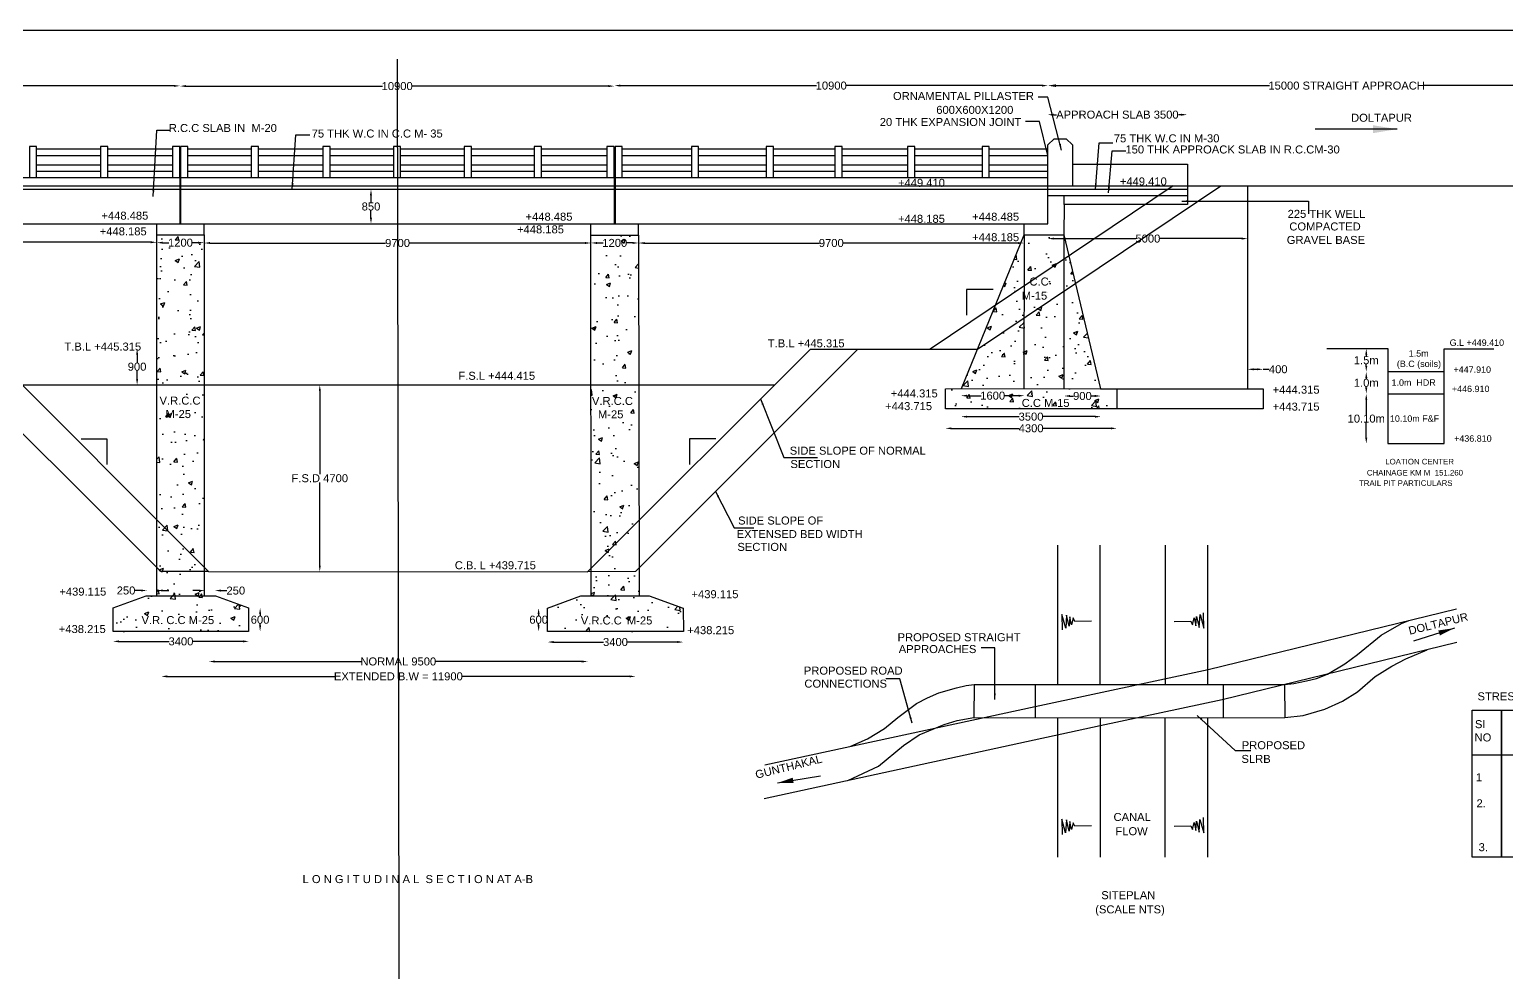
# Model space of a CAD drawing. Header units: inches. Extents: x 282006 to 329319, y -216205 to -186386.
# Drawn here: x 299795 to 318251, y -198170 to -186386 of the extents above; entities that cross this region are included whole.
import ezdxf

# ---------------------------------------------------------------- set-up
doc = ezdxf.new("R2010")
doc.units = ezdxf.units.IN
doc.header["$MEASUREMENT"] = 0
doc.styles.get("Standard").update_dxf_attribs({"font": 'arial.ttf'})
doc.dimstyles.new('ST100', dxfattribs={"dimtxt": 100, "dimasz": 75, "dimexe": 0, "dimexo": 300, "dimgap": 0.09, "dimtad": 0, "dimtih": 1, "dimtoh": 1, "dimdec": 0, "dimzin": 0, "dimdsep": 46, "dimtxsty": 'Standard', "dimcen": 0, "dimse1": 1, "dimse2": 1, "dimadec": 0, "dimazin": 0, "dimtfac": 1, "dimtdec": 0, "dimtofl": 0, "dimtmove": 0, "dimatfit": 3, "dimfxl": 2000, "dimtolj": 1, "dimtzin": 0, "dimarcsym": 0})
pattern_1 = [(50, (0, 0), (537.94514, -47.0641), [56.25, -618.75]), (355, (0, 0), (-104.0635, 564.1441), [45, -495]), (100.4514, (44.83, -3.9), (433.882, 517.07966), [47.80514, -525.8566]), (46.1842, (0, 150), (800.4308, -124.1393), [84.375, -928.125]), (96.6356, (66.7, 139.66), (700.997, 730.5884), [71.7077, -788.7848]), (351.1842, (0, 150), (700.9965, 730.589), [67.5, -742.5]), (21, (75, 112.5), (447.6803, -301.96417), [56.25, -618.75]), (326, (75, 112.5), (182.4865, 543.8625), [45, -495]), (71.4514, (112.3, 87.34), (630.167, 241.8979), [47.80514, -525.8566]), (37.5, (0, 0), (9.11989, 249.67039), [0, -489, 0, -502.5, 0, -496.875]), (7.5, (0, 0), (197.30215, 295.80878), [0, -286.5, 0, -477.75, 0, -189.375]), (327.5, (-167.25, 0), (400.36683, -16.91615), [0, -187.5, 0, -585, 0, -776.25]), (317.5, (-242.25, 0), (437.38963, 75.07874), [0, -243.75, 0, -388.5, 0, -551.25])]

# ---------------------------------------------------------------- blocks, each defined once
blk = doc.blocks.new('*D8')
at = {"color": 0, "lineweight": -2, "transparency": 16777216}
for p, q in [((296319, -187090), (298776, -187090)), ((301599, -187090), (299143, -187090))]:
    blk.add_line(p, q, dxfattribs=at)
at = {"color": 0, "transparency": 16777216}
for points in [[(296319, -187078), (296319, -187103), (296244, -187090)], [(301599, -187078), (301599, -187103), (301674, -187090)]]:
    blk.add_solid(points, dxfattribs=at)
at = {"layer": 'Defpoints', "color": 0, "transparency": 16777216}
for p in [(296244, -187085), (301674, -187085), (301674, -187090)]:
    blk.add_point(p, dxfattribs=at)
at = {"color": 0, "transparency": 16777216, "insert": (298959, -187090), "char_height": 100, "attachment_point": 5}
blk.add_mtext('\\A1;10900', dxfattribs=at)
blk = doc.blocks.new('*D9')
at = {"color": 0, "lineweight": -2, "transparency": 16777216}
for p, q in [((301749, -187093), (304206, -187093)), ((307029, -187093), (304573, -187093))]:
    blk.add_line(p, q, dxfattribs=at)
at = {"color": 0, "transparency": 16777216}
for points in [[(301749, -187080), (301749, -187105), (301674, -187093)], [(307029, -187080), (307029, -187105), (307104, -187093)]]:
    blk.add_solid(points, dxfattribs=at)
at = {"layer": 'Defpoints', "color": 0, "transparency": 16777216}
for p in [(301674, -187085), (307104, -187085), (307104, -187093)]:
    blk.add_point(p, dxfattribs=at)
at = {"color": 0, "transparency": 16777216, "insert": (304389, -187093), "char_height": 100, "attachment_point": 5}
blk.add_mtext('\\A1;10900', dxfattribs=at)
blk = doc.blocks.new('*D10')
at = {"color": 0, "lineweight": -2, "transparency": 16777216}
for p, q in [((307179, -187087), (309630, -187087)), ((312447, -187087), (309996, -187087))]:
    blk.add_line(p, q, dxfattribs=at)
at = {"color": 0, "transparency": 16777216}
for points in [[(307179, -187074), (307179, -187099), (307104, -187087)], [(312447, -187074), (312447, -187099), (312522, -187087)]]:
    blk.add_solid(points, dxfattribs=at)
at = {"layer": 'Defpoints', "color": 0, "transparency": 16777216}
for p in [(307104, -187085), (312522, -187085), (312522, -187087)]:
    blk.add_point(p, dxfattribs=at)
at = {"color": 0, "transparency": 16777216, "insert": (309813, -187087), "char_height": 100, "attachment_point": 5}
blk.add_mtext('\\A1;10900', dxfattribs=at)
blk = doc.blocks.new('*D11')
at = {"color": 0, "lineweight": -2, "transparency": 16777216}
for p, q in [((312622, -187087), (315289, -187087)), ((319886, -187087), (317219, -187087))]:
    blk.add_line(p, q, dxfattribs=at)
at = {"color": 0, "transparency": 16777216}
for points in [[(312622, -187070), (312622, -187104), (312522, -187087)], [(319886, -187070), (319886, -187104), (319986, -187087)]]:
    blk.add_solid(points, dxfattribs=at)
at = {"layer": 'Defpoints', "color": 0, "transparency": 16777216}
for p in [(312522, -187084), (319986, -187084), (319986, -187087)]:
    blk.add_point(p, dxfattribs=at)
at = {"color": 0, "transparency": 16777216, "insert": (316254, -187087), "char_height": 100, "attachment_point": 5}
blk.add_mtext('\\A1;15000 STRAIGHT APPROACH', dxfattribs=at)
blk = doc.blocks.new('*D13')
at = {"color": 0, "lineweight": -2, "transparency": 16777216}
for p, q in [((312593, -187450), (312627, -187450)), ((314185, -187450), (314151, -187450))]:
    blk.add_line(p, q, dxfattribs=at)
at = {"color": 0, "transparency": 16777216}
for points in [[(312593, -187438), (312593, -187463), (312518, -187450)], [(314185, -187438), (314185, -187463), (314260, -187450)]]:
    blk.add_solid(points, dxfattribs=at)
at = {"layer": 'Defpoints', "color": 0, "transparency": 16777216}
for p in [(312518, -187450), (312518, -187450), (314260, -187450)]:
    blk.add_point(p, dxfattribs=at)
at = {"color": 0, "transparency": 16777216, "insert": (313389, -187450), "char_height": 100, "attachment_point": 5}
blk.add_mtext('\\A1;APPROACH SLAB 3500', dxfattribs=at)
blk = doc.blocks.new('*D15')
at = {"color": 0, "lineweight": -2, "transparency": 16777216}
for p, q in [((296624, -189045), (298818, -189045)), ((301310, -189045), (299116, -189045))]:
    blk.add_line(p, q, dxfattribs=at)
at = {"color": 0, "transparency": 16777216}
for points in [[(296624, -189032), (296624, -189057), (296549, -189045)], [(301310, -189032), (301310, -189057), (301385, -189045)]]:
    blk.add_solid(points, dxfattribs=at)
at = {"layer": 'Defpoints', "color": 0, "transparency": 16777216}
for p in [(296549, -189054), (301385, -189045), (301385, -189052)]:
    blk.add_point(p, dxfattribs=at)
at = {"color": 0, "transparency": 16777216, "insert": (298967, -189045), "char_height": 100, "attachment_point": 5}
blk.add_mtext('\\A1;9700', dxfattribs=at)
blk = doc.blocks.new('*D16')
at = {"color": 0, "lineweight": -2, "transparency": 16777216}
for p, q in [((301460, -189050), (301536, -189050)), ((301902, -189050), (301825, -189050))]:
    blk.add_line(p, q, dxfattribs=at)
at = {"color": 0, "transparency": 16777216}
for points in [[(301460, -189037), (301460, -189062), (301385, -189050)], [(301902, -189037), (301902, -189062), (301977, -189050)]]:
    blk.add_solid(points, dxfattribs=at)
at = {"layer": 'Defpoints', "color": 0, "transparency": 16777216}
for p in [(301385, -189052), (301977, -189050), (301977, -189052)]:
    blk.add_point(p, dxfattribs=at)
at = {"color": 0, "transparency": 16777216, "insert": (301681, -189050), "char_height": 100, "attachment_point": 5}
blk.add_mtext('\\A1;1200', dxfattribs=at)
blk = doc.blocks.new('*D17')
at = {"color": 0, "lineweight": -2, "transparency": 16777216}
for p, q in [((302052, -189054), (304245, -189054)), ((306736, -189054), (304543, -189054))]:
    blk.add_line(p, q, dxfattribs=at)
at = {"color": 0, "transparency": 16777216}
for points in [[(302052, -189041), (302052, -189066), (301977, -189054)], [(306736, -189041), (306736, -189066), (306811, -189054)]]:
    blk.add_solid(points, dxfattribs=at)
at = {"layer": 'Defpoints', "color": 0, "transparency": 16777216}
for p in [(301977, -189052), (306811, -189047), (306811, -189054)]:
    blk.add_point(p, dxfattribs=at)
at = {"color": 0, "transparency": 16777216, "insert": (304394, -189054), "char_height": 100, "attachment_point": 5}
blk.add_mtext('\\A1;9700', dxfattribs=at)
blk = doc.blocks.new('*D18')
at = {"color": 0, "lineweight": -2, "transparency": 16777216}
for p, q in [((306886, -189053), (306963, -189053)), ((307330, -189053), (307252, -189053))]:
    blk.add_line(p, q, dxfattribs=at)
at = {"color": 0, "transparency": 16777216}
for points in [[(306886, -189041), (306886, -189066), (306811, -189053)], [(307330, -189041), (307330, -189066), (307405, -189053)]]:
    blk.add_solid(points, dxfattribs=at)
at = {"layer": 'Defpoints', "color": 0, "transparency": 16777216}
for p in [(306811, -189054), (307405, -189052), (307405, -189053)]:
    blk.add_point(p, dxfattribs=at)
at = {"color": 0, "transparency": 16777216, "insert": (307108, -189053), "char_height": 100, "attachment_point": 5}
blk.add_mtext('\\A1;1200', dxfattribs=at)
blk = doc.blocks.new('*D19')
at = {"color": 0, "lineweight": -2, "transparency": 16777216}
for p, q in [((307480, -189054), (309665, -189054)), ((312148, -189054), (309963, -189054))]:
    blk.add_line(p, q, dxfattribs=at)
at = {"color": 0, "transparency": 16777216}
for points in [[(307480, -189042), (307480, -189067), (307405, -189054)], [(312148, -189042), (312148, -189067), (312223, -189054)]]:
    blk.add_solid(points, dxfattribs=at)
at = {"layer": 'Defpoints', "color": 0, "transparency": 16777216}
for p in [(307405, -189053), (312223, -189054), (312223, -189062)]:
    blk.add_point(p, dxfattribs=at)
at = {"color": 0, "transparency": 16777216, "insert": (309814, -189054), "char_height": 100, "attachment_point": 5}
blk.add_mtext('\\A1;9700', dxfattribs=at)
blk = doc.blocks.new('*D20')
at = {"color": 0, "lineweight": -2, "transparency": 16777216}
for p, q in [((312598, -188999), (313621, -188999)), ((314942, -188999), (313920, -188999))]:
    blk.add_line(p, q, dxfattribs=at)
at = {"color": 0, "transparency": 16777216}
for points in [[(312598, -188986), (312598, -189011), (312523, -188999)], [(314942, -188986), (314942, -189011), (315017, -188999)]]:
    blk.add_solid(points, dxfattribs=at)
at = {"layer": 'Defpoints', "color": 0, "transparency": 16777216}
for p in [(312523, -188997), (315017, -188997), (315017, -188999)]:
    blk.add_point(p, dxfattribs=at)
at = {"color": 0, "transparency": 16777216, "insert": (313770, -188999), "char_height": 100, "attachment_point": 5}
blk.add_mtext('\\A1;5000', dxfattribs=at)
blk = doc.blocks.new('*D21')
at = {"color": 0, "lineweight": -2, "transparency": 16777216}
for p, q in [((315092, -190632), (315136, -190632)), ((315211, -190632), (315286, -190632))]:
    blk.add_line(p, q, dxfattribs=at)
at = {"color": 0, "transparency": 16777216}
for points in [[(315092, -190620), (315092, -190645), (315017, -190632)], [(315136, -190620), (315136, -190645), (315211, -190632)]]:
    blk.add_solid(points, dxfattribs=at)
at = {"layer": 'Defpoints', "color": 0, "transparency": 16777216}
for p in [(315017, -190634), (315211, -190632), (315211, -190634)]:
    blk.add_point(p, dxfattribs=at)
at = {"color": 0, "transparency": 16777216, "insert": (315399, -190632), "char_height": 100, "attachment_point": 5}
blk.add_mtext('\\A1;400', dxfattribs=at)
blk = doc.blocks.new('*D22')
at = {"color": 0, "lineweight": -2, "transparency": 16777216}
for p, q in [((311315, -191370), (312160, -191370)), ((313308, -191370), (312463, -191370))]:
    blk.add_line(p, q, dxfattribs=at)
at = {"color": 0, "transparency": 16777216}
for points in [[(311315, -191358), (311315, -191383), (311240, -191370)], [(313308, -191358), (313308, -191383), (313383, -191370)]]:
    blk.add_solid(points, dxfattribs=at)
at = {"layer": 'Defpoints', "color": 0, "transparency": 16777216}
for p in [(311240, -191373), (313383, -191370), (313383, -191373)]:
    blk.add_point(p, dxfattribs=at)
at = {"color": 0, "transparency": 16777216, "insert": (312311, -191370), "char_height": 100, "attachment_point": 5}
blk.add_mtext('\\A1;4300', dxfattribs=at)
blk = doc.blocks.new('*D23')
at = {"color": 0, "lineweight": -2, "transparency": 16777216}
for p, q in [((311511, -191224), (312161, -191224)), ((313109, -191224), (312459, -191224))]:
    blk.add_line(p, q, dxfattribs=at)
at = {"color": 0, "transparency": 16777216}
for points in [[(311511, -191212), (311511, -191237), (311436, -191224)], [(313109, -191212), (313109, -191237), (313184, -191224)]]:
    blk.add_solid(points, dxfattribs=at)
at = {"layer": 'Defpoints', "color": 0, "transparency": 16777216}
for p in [(311436, -191223), (313184, -191223), (313184, -191224)]:
    blk.add_point(p, dxfattribs=at)
at = {"color": 0, "transparency": 16777216, "insert": (312310, -191224), "char_height": 100, "attachment_point": 5}
blk.add_mtext('\\A1;3500', dxfattribs=at)
blk = doc.blocks.new('*D24')
at = {"color": 0, "lineweight": -2, "transparency": 16777216}
for p, q in [((311509, -190962), (311687, -190962)), ((312154, -190962), (311976, -190962))]:
    blk.add_line(p, q, dxfattribs=at)
at = {"color": 0, "transparency": 16777216}
for points in [[(311509, -190950), (311509, -190975), (311434, -190962)], [(312154, -190950), (312154, -190975), (312229, -190962)]]:
    blk.add_solid(points, dxfattribs=at)
at = {"layer": 'Defpoints', "color": 0, "transparency": 16777216}
for p in [(311434, -190965), (312229, -190962), (312229, -190965)]:
    blk.add_point(p, dxfattribs=at)
at = {"color": 0, "transparency": 16777216, "insert": (311831, -190962), "char_height": 100, "attachment_point": 5}
blk.add_mtext('\\A1;1600', dxfattribs=at)
blk = doc.blocks.new('*D25')
at = {"color": 0, "lineweight": -2, "transparency": 16777216}
for p, q in [((312797, -190966), (312842, -190966)), ((313107, -190966), (313062, -190966))]:
    blk.add_line(p, q, dxfattribs=at)
at = {"color": 0, "transparency": 16777216}
for points in [[(312797, -190953), (312797, -190978), (312722, -190966)], [(313107, -190953), (313107, -190978), (313182, -190966)]]:
    blk.add_solid(points, dxfattribs=at)
at = {"layer": 'Defpoints', "color": 0, "transparency": 16777216}
for p in [(312722, -190969), (313182, -190966), (313182, -190969)]:
    blk.add_point(p, dxfattribs=at)
at = {"color": 0, "transparency": 16777216, "insert": (312952, -190966), "char_height": 100, "attachment_point": 5}
blk.add_mtext('\\A1;900', dxfattribs=at)
blk = doc.blocks.new('*D26')
at = {"color": 0, "lineweight": -2, "transparency": 16777216}
for p, q in [((306344, -194041), (306968, -194041)), ((307890, -194041), (307266, -194041))]:
    blk.add_line(p, q, dxfattribs=at)
at = {"color": 0, "transparency": 16777216}
for points in [[(306344, -194028), (306344, -194053), (306269, -194041)], [(307890, -194028), (307890, -194053), (307965, -194041)]]:
    blk.add_solid(points, dxfattribs=at)
at = {"layer": 'Defpoints', "color": 0, "transparency": 16777216}
for p in [(306269, -193909), (307965, -193904), (307965, -194041)]:
    blk.add_point(p, dxfattribs=at)
at = {"color": 0, "transparency": 16777216, "insert": (307117, -194041), "char_height": 100, "attachment_point": 5}
blk.add_mtext('\\A1;3400', dxfattribs=at)
blk = doc.blocks.new('*D27')
at = {"color": 0, "lineweight": -2, "transparency": 16777216}
for p, q in [((306157, -193691), (306157, -193711)), ((306157, -193834), (306157, -193814))]:
    blk.add_line(p, q, dxfattribs=at)
at = {"color": 0, "transparency": 16777216}
for points in [[(306144, -193691), (306169, -193691), (306157, -193616)], [(306144, -193834), (306169, -193834), (306157, -193909)]]:
    blk.add_solid(points, dxfattribs=at)
at = {"layer": 'Defpoints', "color": 0, "transparency": 16777216}
for p in [(306157, -193616), (306269, -193616), (306269, -193909)]:
    blk.add_point(p, dxfattribs=at)
at = {"color": 0, "transparency": 16777216, "insert": (306157, -193762), "char_height": 100, "attachment_point": 5}
blk.add_mtext('\\A1;600', dxfattribs=at)
blk = doc.blocks.new('*D28')
at = {"color": 0, "lineweight": -2, "transparency": 16777216}
for p, q in [((301515, -194470), (303607, -194470)), ((307293, -194470), (305201, -194470))]:
    blk.add_line(p, q, dxfattribs=at)
at = {"color": 0, "transparency": 16777216}
for points in [[(301515, -194458), (301515, -194483), (301440, -194470)], [(307293, -194458), (307293, -194483), (307368, -194470)]]:
    blk.add_solid(points, dxfattribs=at)
at = {"layer": 'Defpoints', "color": 0, "transparency": 16777216}
for p in [(301440, -194467), (307368, -194467), (307368, -194470)]:
    blk.add_point(p, dxfattribs=at)
at = {"color": 0, "transparency": 16777216, "insert": (304404, -194470), "char_height": 100, "attachment_point": 5}
blk.add_mtext('\\A1;EXTENDED B.W = 11900', dxfattribs=at)
blk = doc.blocks.new('*D29')
at = {"color": 0, "lineweight": -2, "transparency": 16777216}
for p, q in [((302111, -194284), (303938, -194284)), ((306696, -194284), (304868, -194284))]:
    blk.add_line(p, q, dxfattribs=at)
at = {"color": 0, "transparency": 16777216}
for points in [[(302111, -194272), (302111, -194297), (302036, -194284)], [(306696, -194272), (306696, -194297), (306771, -194284)]]:
    blk.add_solid(points, dxfattribs=at)
at = {"layer": 'Defpoints', "color": 0, "transparency": 16777216}
for p in [(302036, -194284), (306771, -194284), (306771, -194284)]:
    blk.add_point(p, dxfattribs=at)
at = {"color": 0, "transparency": 16777216, "insert": (304403, -194284), "char_height": 100, "attachment_point": 5}
blk.add_mtext('\\A1;NORMAL 9500', dxfattribs=at)
blk = doc.blocks.new('*D30')
at = {"color": 0, "lineweight": -2, "transparency": 16777216}
for p, q in [((300913, -194033), (301538, -194033)), ((302461, -194033), (301836, -194033))]:
    blk.add_line(p, q, dxfattribs=at)
at = {"color": 0, "transparency": 16777216}
for points in [[(300913, -194020), (300913, -194045), (300838, -194033)], [(302461, -194020), (302461, -194045), (302536, -194033)]]:
    blk.add_solid(points, dxfattribs=at)
at = {"layer": 'Defpoints', "color": 0, "transparency": 16777216}
for p in [(300838, -194033), (302536, -194033), (302536, -194033)]:
    blk.add_point(p, dxfattribs=at)
at = {"color": 0, "transparency": 16777216, "insert": (301687, -194033), "char_height": 100, "attachment_point": 5}
blk.add_mtext('\\A1;3400', dxfattribs=at)
blk = doc.blocks.new('*D31')
at = {"color": 0, "lineweight": -2, "transparency": 16777216}
for p, q in [((302676, -193690), (302676, -193711)), ((302676, -193833), (302676, -193813))]:
    blk.add_line(p, q, dxfattribs=at)
at = {"color": 0, "transparency": 16777216}
for points in [[(302664, -193690), (302689, -193690), (302676, -193615)], [(302664, -193833), (302689, -193833), (302676, -193908)]]:
    blk.add_solid(points, dxfattribs=at)
at = {"layer": 'Defpoints', "color": 0, "transparency": 16777216}
for p in [(302646, -193615), (302676, -193615), (302646, -193908)]:
    blk.add_point(p, dxfattribs=at)
at = {"color": 0, "transparency": 16777216, "insert": (302676, -193762), "char_height": 100, "attachment_point": 5}
blk.add_mtext('\\A1;600', dxfattribs=at)
blk = doc.blocks.new('*D32')
at = {"color": 0, "lineweight": -2, "transparency": 16777216}
for p, q in [((301188, -193397), (301113, -193397)), ((301462, -193397), (301537, -193397))]:
    blk.add_line(p, q, dxfattribs=at)
at = {"color": 0, "transparency": 16777216}
for points in [[(301188, -193384), (301188, -193409), (301263, -193397)], [(301462, -193384), (301462, -193409), (301387, -193397)]]:
    blk.add_solid(points, dxfattribs=at)
at = {"layer": 'Defpoints', "color": 0, "transparency": 16777216}
for p in [(301263, -193401), (301387, -193397), (301387, -193401)]:
    blk.add_point(p, dxfattribs=at)
at = {"color": 0, "transparency": 16777216, "insert": (301001, -193397), "char_height": 100, "attachment_point": 5}
blk.add_mtext('\\A1;250', dxfattribs=at)
blk = doc.blocks.new('*D33')
at = {"color": 0, "lineweight": -2, "transparency": 16777216}
for p, q in [((301912, -193398), (301837, -193398)), ((302186, -193398), (302261, -193398))]:
    blk.add_line(p, q, dxfattribs=at)
at = {"color": 0, "transparency": 16777216}
for points in [[(301912, -193385), (301912, -193410), (301987, -193398)], [(302186, -193385), (302186, -193410), (302111, -193398)]]:
    blk.add_solid(points, dxfattribs=at)
at = {"layer": 'Defpoints', "color": 0, "transparency": 16777216}
for p in [(301987, -193403), (302111, -193398), (302111, -193403)]:
    blk.add_point(p, dxfattribs=at)
at = {"color": 0, "transparency": 16777216, "insert": (302373, -193398), "char_height": 100, "attachment_point": 5}
blk.add_mtext('\\A1;250', dxfattribs=at)
blk = doc.blocks.new('*D34')
at = {"color": 0, "lineweight": -2, "transparency": 16777216}
for p, q in [((301139, -190448), (301139, -190549)), ((301139, -190753), (301139, -190652))]:
    blk.add_line(p, q, dxfattribs=at)
at = {"color": 0, "transparency": 16777216}
for points in [[(301127, -190448), (301152, -190448), (301139, -190373)], [(301127, -190753), (301152, -190753), (301139, -190828)]]:
    blk.add_solid(points, dxfattribs=at)
at = {"layer": 'Defpoints', "color": 0, "transparency": 16777216}
for p in [(301139, -190373), (301142, -190373), (301142, -190828)]:
    blk.add_point(p, dxfattribs=at)
at = {"color": 0, "transparency": 16777216, "insert": (301139, -190600), "char_height": 100, "attachment_point": 5}
blk.add_mtext('\\A1;900', dxfattribs=at)
blk = doc.blocks.new('*D40')
at = {"color": 0, "lineweight": -2, "transparency": 16777216}
for p, q in [((304062, -188458), (304062, -188547)), ((304062, -188738), (304062, -188649))]:
    blk.add_line(p, q, dxfattribs=at)
at = {"color": 0, "transparency": 16777216}
for points in [[(304049, -188458), (304074, -188458), (304062, -188383)], [(304049, -188738), (304074, -188738), (304062, -188813)]]:
    blk.add_solid(points, dxfattribs=at)
at = {"layer": 'Defpoints', "color": 0, "transparency": 16777216}
for p in [(304062, -188383), (304062, -188383), (304062, -188813)]:
    blk.add_point(p, dxfattribs=at)
at = {"color": 0, "transparency": 16777216, "insert": (304062, -188598), "char_height": 100, "attachment_point": 5}
blk.add_mtext('\\A1;850', dxfattribs=at)
blk = doc.blocks.new('*D41')
at = {"color": 0, "lineweight": -2, "transparency": 16777216}
for p, q in [((316499, -191013), (316499, -191198)), ((316499, -191486), (316499, -191301))]:
    blk.add_line(p, q, dxfattribs=at)
at = {"color": 0, "transparency": 16777216}
for points in [[(316487, -191013), (316512, -191013), (316499, -190938)], [(316487, -191486), (316512, -191486), (316499, -191561)]]:
    blk.add_solid(points, dxfattribs=at)
at = {"layer": 'Defpoints', "color": 0, "transparency": 16777216}
for p in [(316499, -190938), (316767, -190938), (316767, -191561)]:
    blk.add_point(p, dxfattribs=at)
at = {"color": 0, "transparency": 16777216, "insert": (316499, -191249), "char_height": 100, "attachment_point": 5}
blk.add_mtext('\\A1;10.10m', dxfattribs=at)
blk = doc.blocks.new('*D42')
at = {"color": 0, "lineweight": -2, "transparency": 16777216}
for p, q in [((316499, -190739), (316499, -190750)), ((316499, -190863), (316499, -190852))]:
    blk.add_line(p, q, dxfattribs=at)
at = {"color": 0, "transparency": 16777216}
for points in [[(316487, -190739), (316512, -190739), (316499, -190664)], [(316487, -190863), (316512, -190863), (316499, -190938)]]:
    blk.add_solid(points, dxfattribs=at)
at = {"layer": 'Defpoints', "color": 0, "transparency": 16777216}
for p in [(316499, -190664), (316499, -190664), (316499, -190938)]:
    blk.add_point(p, dxfattribs=at)
at = {"color": 0, "transparency": 16777216, "insert": (316499, -190801), "char_height": 100, "attachment_point": 5}
blk.add_mtext('\\A1;1.0m', dxfattribs=at)
blk = doc.blocks.new('*D43')
at = {"color": 0, "lineweight": -2, "transparency": 16777216}
for p, q in [((316499, -190448), (316499, -190468)), ((316499, -190589), (316499, -190570))]:
    blk.add_line(p, q, dxfattribs=at)
at = {"color": 0, "transparency": 16777216}
for points in [[(316487, -190448), (316512, -190448), (316499, -190373)], [(316487, -190589), (316512, -190589), (316499, -190664)]]:
    blk.add_solid(points, dxfattribs=at)
at = {"layer": 'Defpoints', "color": 0, "transparency": 16777216}
for p in [(316499, -190373), (316499, -190373), (316499, -190664)]:
    blk.add_point(p, dxfattribs=at)
at = {"color": 0, "transparency": 16777216, "insert": (316499, -190519), "char_height": 100, "attachment_point": 5}
blk.add_mtext('\\A1;1.5m', dxfattribs=at)
blk = doc.blocks.new('*D131')
at = {"color": 0, "lineweight": -2, "transparency": 16777216}
for p, q in [((303422, -190903), (303422, -191943)), ((303422, -193086), (303422, -192046))]:
    blk.add_line(p, q, dxfattribs=at)
at = {"color": 0, "transparency": 16777216}
for points in [[(303410, -190903), (303435, -190903), (303422, -190828)], [(303410, -193086), (303435, -193086), (303422, -193161)]]:
    blk.add_solid(points, dxfattribs=at)
at = {"layer": 'Defpoints', "color": 0, "transparency": 16777216}
for p in [(303422, -190828), (303427, -190828), (303427, -193161)]:
    blk.add_point(p, dxfattribs=at)
at = {"color": 0, "transparency": 16777216, "insert": (303422, -191994), "char_height": 100, "attachment_point": 5}
blk.add_mtext('\\A1;F.S.D 4700', dxfattribs=at)

msp = doc.modelspace()

# ---------------------------------------------------------------- hatches: boundary and pattern name
h = msp.add_hatch()
h.set_pattern_fill('AR-CONC', color=256, scale=75, style=0)
h.set_pattern_definition(pattern_1)
h.paths.add_polyline_path([(301977, -188951), (301384.7, -188951), (301385.6, -190828.1), (301977, -190828)])
h.paths.add_polyline_path([(301977, -190828), (301385.6, -190828.1), (301386.4, -192514.5), (301977, -193105.5)])
h.paths.add_polyline_path([(301386.4, -192514.5), (301386.7, -193108.9), (301437.6, -193159.7), (301977, -193159.7), (301977, -193105.5)])
h.paths.add_polyline_path([(301977, -193159.7), (301437.6, -193159.7), (301386.7, -193108.9), (301386.9, -193461.3), (301252.4, -193461.3), (300840.8, -193611.6), (300840.8, -193907.5), (302529.8, -193907.5), (302529.8, -193613.4), (302118.3, -193462.6), (301977, -193462.6)])
h.paths.add_polyline_path([(301511.5, -188973.5), (301850.4, -188973.5), (301850.4, -189125.6), (301511.5, -189125.6)], flags=24)
h.paths.add_polyline_path([(301430.2, -191267.7), (301838.3, -191267.7), (301838.3, -191114.5), (301430.2, -191114.5)], flags=24)
h.paths.add_polyline_path([(301355, -191101.2), (301996.6, -191101.2), (301996.6, -190946.1), (301355, -190946.1)], flags=9)
h.paths.add_polyline_path([(301090.7, -193843.9), (302128.3, -193843.9), (302128.3, -193688.8), (301090.7, -193688.8)], flags=24)
h = msp.add_hatch()
h.set_pattern_fill('AR-CONC', color=256, scale=75, style=0)
h.set_pattern_definition(pattern_1)
h.paths.add_polyline_path([(307404.4, -188955.9), (306810.9, -188955.9), (306812.6, -190827.3), (307407.9, -190827.2)])
h.paths.add_polyline_path([(307407.9, -190827.2), (306812.6, -190827.3), (306814.6, -193116.1), (307410.9, -192520.7)])
h.paths.add_polyline_path([(307410.9, -192520.7), (306814.6, -193116.1), (306814.6, -193163.4), (307367.5, -193160.8), (307412, -193116.3)])
h.paths.add_polyline_path([(307412, -193116.3), (307367.5, -193160.8), (306814.6, -193163.4), (306814.9, -193464.7), (307412.7, -193463.6)])
h.paths.add_polyline_path([(307538.8, -193463.4), (307412.7, -193463.4), (307412.7, -193463.6), (306814.9, -193464.7), (306683.3, -193464.7), (306268.5, -193616.1), (306268.5, -193908.9), (307965.5, -193908.9), (307964.6, -193618.3)])
h.paths.add_polyline_path([(306833.8, -191271.9), (307242, -191271.9), (307242, -191118.7), (306833.8, -191118.7)], flags=24)
h.paths.add_polyline_path([(306758.7, -191105.4), (307400.3, -191105.4), (307400.3, -190950.3), (306758.7, -190950.3)], flags=9)
h.paths.add_polyline_path([(307195.4, -193848.6), (307603.6, -193848.6), (307603.6, -193695.5), (307195.4, -193695.5)], flags=24)
h.paths.add_polyline_path([(306619.3, -193848.7), (307260.9, -193848.7), (307260.9, -193693.6), (306619.3, -193693.6)], flags=24)
h = msp.add_hatch()
h.set_pattern_fill('AR-CONC', color=256, scale=75, style=0)
h.set_pattern_definition(pattern_1)
h.paths.add_polyline_path([(312223.7, -188953.4), (311865.4, -189831), (312222.5, -189591.1)])
h.paths.add_polyline_path([(312721.8, -188953.4), (312223.7, -188953.4), (312222.5, -189591.1), (312721.2, -189256.1)])
h.paths.add_polyline_path([(312721.8, -188953.4), (312721.2, -189256.1), (312783.8, -189214)])
h.paths.add_polyline_path([(312783.8, -189214), (312721.2, -189256.1), (312720.5, -189656), (312865.9, -189558.6)])
h.paths.add_polyline_path([(312721.2, -189256.1), (312222.5, -189591.1), (312221.8, -189990.3), (312720.5, -189656)])
h.paths.add_polyline_path([(312222.5, -189591.1), (311865.4, -189831), (311641.7, -190379), (312221.8, -189990.3)])
h.paths.add_polyline_path([(312221.8, -189990.3), (311641.7, -190379), (311439.8, -190873.8), (312220.2, -190875.2)])
h.paths.add_polyline_path([(312720.5, -189656), (312221.8, -189990.3), (312220.2, -190875.2), (312718.4, -190876.1)])
h.paths.add_polyline_path([(312865.9, -189558.6), (312720.5, -189656), (312718.4, -190876.1), (313179.9, -190876.9)])
h.paths.add_polyline_path([(313380.8, -190876.9), (313179.9, -190876.9), (311439.8, -190873.8), (311241.9, -190874.9), (311241.9, -191124.8), (313380.8, -191124.8)])
h.paths.add_polyline_path([(312226.1, -189612.9), (312557.2, -189612.9), (312557.2, -189457.8), (312226.1, -189457.8)], flags=24)
h.paths.add_polyline_path([(312129.3, -189789), (312537.4, -189789), (312537.4, -189635.8), (312129.3, -189635.8)], flags=9)
h.paths.add_polyline_path([(311662, -190886.4), (312000.9, -190886.4), (312000.9, -191038.5), (311662, -191038.5)], flags=24)
h.paths.add_polyline_path([(312816.8, -190889.7), (313087.4, -190889.7), (313087.4, -191041.8), (312816.8, -191041.8)], flags=24)
h.paths.add_polyline_path([(312129, -191129.9), (312817.2, -191129.9), (312817.2, -190974.8), (312129, -190974.8)], flags=9)

# ---------------------------------------------------------------- linework, layer by layer
at = {"const_width": 20}
msp.add_lwpolyline([(282015.9, -186395.9), (329308.9, -186395.9), (329308.9, -216195.5), (282015.9, -216195.5)], close=True, dxfattribs=at)
for points in [[(304387.7, -186756), (304442.8, -215512.8)], [(295953.1, -188065.8), (295953.1, -187826.9), (296024.2, -187752.8), (296174.9, -187752.8), (296248.4, -187825.8), (296248.4, -188812.6), (312521.1, -188812.6), (312521.1, -187827), (312599.9, -187753.5), (312747.7, -187753.5), (312826.3, -187825.2), (312826.3, -188340.5)], [(299883.1, -187878.1), (300683.7, -187878.1)], [(300773, -187878.1), (301582.9, -187878.1)], [(301772.1, -187878.1), (302566.6, -187878.1)], [(302655.9, -187878.1), (303460.8, -187878.1)], [(303550.1, -187878.1), (304341.2, -187878.1)], [(304430.5, -187878.1), (305228.2, -187878.1)], [(305317.4, -187878.1), (306102.5, -187878.1)], [(306191.8, -187878.1), (307010.1, -187878.1)], [(307202.4, -187878.1), (308066.3, -187878.1)], [(308155.6, -187878.1), (309000.9, -187878.1)], [(309090.2, -187878.1), (309858.8, -187878.1)], [(309948.1, -187878.1), (310767, -187878.1)], [(310856.2, -187878.1), (311697.3, -187878.1)], [(311786.5, -187878.1), (312521.1, -187878.1)], [(299883.1, -187959), (300683.7, -187959)], [(300773, -187959), (301582.9, -187959)], [(301772.1, -187959), (302566.6, -187959)], [(302655.9, -187959), (303460.8, -187959)], [(303550.1, -187959), (304341.2, -187959)], [(304430.5, -187959), (305228.2, -187959)], [(305317.4, -187959), (306102.5, -187959)], [(306191.8, -187959), (307010.1, -187959)], [(307202.4, -187959), (308066.3, -187959)], [(308155.6, -187959), (309000.9, -187959)], [(309090.2, -187959), (309858.8, -187959)], [(309948.1, -187959), (310767, -187959)], [(310856.2, -187959), (311697.3, -187959)], [(311786.5, -187959), (312521.1, -187959)], [(296248.4, -188235), (312521.1, -188235)], [(299883.1, -188075.8), (300683.7, -188075.8)], [(299883.1, -188157.3), (300683.7, -188157.3)], [(300773, -188075.8), (301582.9, -188075.8)], [(300773, -188157.3), (301582.9, -188157.3)], [(301672.2, -188235), (301672.2, -188812.6)], [(301682.8, -188235), (301682.8, -188812.6)], [(301772.1, -188075.8), (302566.6, -188075.8)], [(301772.1, -188157.3), (302566.6, -188157.3)], [(302655.9, -188075.8), (303460.8, -188075.8)], [(302655.9, -188157.3), (303460.8, -188157.3)], [(303550.1, -188075.8), (304341.2, -188075.8)], [(303550.1, -188157.3), (304341.2, -188157.3)], [(304430.5, -188075.8), (305228.2, -188075.8)], [(304430.5, -188157.3), (305228.2, -188157.3)], [(305317.4, -188075.8), (306102.5, -188075.8)], [(305317.4, -188157.3), (306102.5, -188157.3)], [(306191.8, -188075.8), (307010.1, -188075.8)], [(306191.8, -188157.3), (307010.1, -188157.3)], [(307099.3, -188235), (307099.3, -188812.6)], [(307113.2, -188235), (307113.2, -188812.6)], [(307202.4, -188075.8), (308066.3, -188075.8)], [(307202.4, -188157.3), (308066.3, -188157.3)], [(308155.6, -188075.8), (309000.9, -188075.8)], [(308155.6, -188157.3), (309000.9, -188157.3)], [(309090.2, -188075.8), (309858.8, -188075.8)], [(309090.2, -188157.3), (309858.8, -188157.3)], [(309948.1, -188075.8), (310767, -188075.8)], [(309948.1, -188157.3), (310767, -188157.3)], [(310856.2, -188075.8), (311697.3, -188075.8)], [(310856.2, -188157.3), (311697.3, -188157.3)], [(311786.5, -188075.8), (312521.1, -188075.8)], [(311786.5, -188157.3), (312521.1, -188157.3)], [(312826.3, -188068.9), (314265.3, -188068.9), (314265.3, -188572.8), (312724.7, -188572.8), (312721.8, -188953.4)], [(287571.9, -188340.5), (321193.8, -188340.5)], [(294083.2, -188340.5), (297142.3, -190379.7), (299253.1, -190379.7), (302031.1, -193159.7), (306767, -193163.6), (309554.1, -190380.8), (311641.7, -190379), (314683.5, -188340.5)], [(314265.3, -188383.2), (294507.4, -188383.2)], [(314084.1, -188340.5), (311049, -190379.5)], [(315017.3, -190876.9), (315017.3, -188340.5)], [(312521.1, -188461.7), (314265.3, -188461.7)], [(312724.7, -188572.8), (312724.7, -188461.7)], [(301384.7, -188951), (301977, -188951), (301977, -193462.6), (302118.3, -193462.6), (302529.8, -193613.4), (302529.8, -193907.5), (300840.8, -193907.5), (300840.8, -193611.6), (301252.4, -193461.3), (301386.9, -193461.3), (301384.7, -188951)], [(301384.7, -188951), (301384.7, -188812.6)], [(301977, -188951), (301977, -188812.6)], [(307965.5, -193908.9), (306268.5, -193908.9), (306268.5, -193616.1), (306683.3, -193464.7), (306814.9, -193464.7), (306810.9, -188955.9), (307404.4, -188955.9), (307412.7, -193463.4), (307538.8, -193463.4), (307964.6, -193618.3), (307965.5, -193908.9)], [(306810.9, -188955.9), (306810.9, -188812.6)], [(307404.4, -188955.9), (307404.4, -188812.6)], [(311439.8, -190873.8), (312223.7, -188953.4), (312721.8, -188953.4), (313179.9, -190876.9), (313380.8, -190876.9), (313380.8, -191124.8), (311241.9, -191124.8), (311241.9, -190874.9), (311439.8, -190873.8)], [(312223.7, -188953.4), (312220.2, -190875.2)], [(312223.7, -188953.4), (312223.7, -188812.6)], [(312721.8, -188953.4), (312718.4, -190876.1)], [(311838.6, -189633.6), (311501.9, -189633.6), (311501.9, -189956.8)], [(302031.1, -193159.7), (301437.6, -193159.7), (298647.6, -190379.7)], [(310147.2, -190380.3), (307367.5, -193160.8), (306767, -193163.6)], [(316005.7, -190373.2), (316767.5, -190373.2), (316767.5, -191560.9), (317474.7, -191560.9), (317474.7, -190376.2), (318092.7, -190376.2)], [(299701.4, -190828.3), (309107.3, -190826.9)], [(316767.5, -190660.2), (317474.7, -190660.2)], [(311439.8, -190873.8), (313179.9, -190876.9)], [(313380.8, -190876.9), (315211.4, -190876.9), (315211.4, -191125.4), (313380.8, -191124.8)], [(316767.5, -190938), (317474.7, -190938)], [(300439.8, -191500.4), (300762.5, -191500.4), (300762.5, -191820.4)], [(308370.9, -191501.6), (308042.4, -191501.6), (308042.4, -191820.9)], [(312642.3, -192831.5), (312642.3, -194573.3)], [(313170.7, -192831.4), (313170.7, -194573.2)], [(313986.2, -192831.3), (313986.2, -194573.2)], [(314513.6, -192831.3), (314513.6, -194573.1)], [(301386.9, -193461.3), (301977, -193462.6)], [(306814.9, -193464.7), (307412.7, -193463.6)], [(308982, -195575), (312361.3, -194845.6), (314522.6, -194382.4), (317627.3, -193626.9)], [(310057.1, -195342.9), (310267.1, -195252), (310479.7, -195119.4), (310644.7, -194983.5), (310777.3, -194883.1), (310879.7, -194810.1), (311018.2, -194738.9), (311157.7, -194676.6), (311378.5, -194614.8), (311499.7, -194585.9), (311599.1, -194573.4), (315479.5, -194573), (315592.4, -194558.4), (315750.5, -194526.4), (315877.6, -194498.3), (316013.2, -194442.3), (316231, -194314), (316388.7, -194195), (316685, -193954.5), (316941.5, -193810.9), (317029.5, -193772.3)], [(313065.9, -193780.9), (312858, -193784.2), (312836.6, -193739.7), (312815.5, -193825), (312796.7, -193725.4), (312788.2, -193844.4), (312753.9, -193703.7), (312743.2, -193865.8), (312696.8, -193697.7), (312699.8, -193888.8)], [(314100.1, -193783.1), (314308, -193779.8), (314329.4, -193824.3), (314350.5, -193739), (314369.3, -193838.6), (314377.7, -193719.6), (314412.1, -193860.3), (314422.8, -193698.2), (314469.2, -193866.4), (314466.2, -193675.2)], [(317629.2, -194046.6), (314700, -194763.8), (313173.5, -195088.3), (308975.1, -195999.3)], [(310021.9, -195772.2), (310402.2, -195592.9), (310717.6, -195332.9), (310912.9, -195201.1), (311225.9, -195070.3), (311385.6, -195020.2), (311596.2, -194983.7), (312011.3, -194987.9), (315482.4, -194985.3), (315711.8, -194960.6), (315981.3, -194878.9), (316200.3, -194781.5), (316390.5, -194663.2), (316612.1, -194470.7), (316820, -194341.3), (316995.6, -194251), (317261, -194136.8)], [(311599.1, -194573.4), (311595, -194983.7)], [(312361.3, -194573.3), (312361.6, -194987.6)], [(314711.1, -194573.1), (314711.4, -194985.8)], [(315479.5, -194573), (315479.8, -194985.3)], [(312642.5, -194987.4), (312642.5, -196729.2)], [(313171.9, -194987), (313171.9, -196728.8)], [(313983.2, -194986.4), (313983.2, -196728.2)], [(314516.2, -194986), (314516.2, -196727.8)], [(313064.5, -196339.4), (312856.6, -196342.7), (312835.2, -196298.2), (312814.1, -196383.5), (312795.3, -196283.9), (312786.9, -196402.9), (312752.5, -196262.2), (312741.8, -196424.3), (312695.4, -196256.1), (312698.4, -196447.3)], [(314098.7, -196341.6), (314306.6, -196338.3), (314328, -196382.7), (314349.1, -196297.5), (314367.9, -196397), (314376.4, -196278.1), (314410.7, -196418.8), (314421.4, -196256.7), (314467.8, -196424.8), (314464.8, -196233.7)]]:
    msp.add_lwpolyline(points)
for points in [[(299883.1, -187848.3), (299793.8, -187848.3), (299793.8, -188235), (299883.1, -188235)], [(300773, -187848.3), (300683.7, -187848.3), (300683.7, -188235), (300773, -188235)], [(301672.2, -187848.3), (301582.9, -187848.3), (301582.9, -188235), (301672.2, -188235)], [(301772.1, -187848.3), (301682.8, -187848.3), (301682.8, -188235), (301772.1, -188235)], [(302655.9, -187848.3), (302566.6, -187848.3), (302566.6, -188235), (302655.9, -188235)], [(303550.1, -187848.3), (303460.8, -187848.3), (303460.8, -188235), (303550.1, -188235)], [(304430.5, -187848.3), (304341.2, -187848.3), (304341.2, -188235), (304430.5, -188235)], [(305317.4, -187848.3), (305228.2, -187848.3), (305228.2, -188235), (305317.4, -188235)], [(306191.8, -187848.3), (306102.5, -187848.3), (306102.5, -188235), (306191.8, -188235)], [(307099.3, -187848.3), (307010.1, -187848.3), (307010.1, -188235), (307099.3, -188235)], [(307202.4, -187848.3), (307113.2, -187848.3), (307113.2, -188235), (307202.4, -188235)], [(308155.6, -187848.3), (308066.3, -187848.3), (308066.3, -188235), (308155.6, -188235)], [(309090.2, -187848.3), (309000.9, -187848.3), (309000.9, -188235), (309090.2, -188235)], [(309948.1, -187848.3), (309858.8, -187848.3), (309858.8, -188235), (309948.1, -188235)], [(310856.2, -187848.3), (310767, -187848.3), (310767, -188235), (310856.2, -188235)], [(311786.5, -187848.3), (311697.3, -187848.3), (311697.3, -188235), (311786.5, -188235)], [(317823.5, -194892.8), (322781.1, -194892.8), (322781.1, -196727.6), (317823.5, -196727.6)], [(317823.5, -194892.8), (322781.1, -194892.8), (322781.1, -195455.4), (317823.5, -195455.4)], [(317823.5, -194892.8), (318188.9, -194892.8), (318188.9, -196727.6), (317823.5, -196727.6)], [(318188.9, -194892.8), (319745.7, -194892.8), (319745.7, -196727.6), (318188.9, -196727.6)]]:
    msp.add_lwpolyline(points, close=True)

# ---------------------------------------------------------------- texts
for s, height, p in [('ORNAMENTAL PILLASTER', 100, (310584.9, -187266.2)), ('20 THK EXPANSION JOINT', 100, (310419.9, -187591.8)), ('600X600X1200', 100, (311125.8, -187439.9)), (' DOLTAPUR', 100, (316270.5, -187538.3)), ('     R.C.C SLAB IN  M-20', 100, (301341.5, -187666.6)), ('     75 THK W.C IN C.C M- 35', 100, (303126.7, -187735.7)), (' 75 THK W.C IN M-30   ', 100, (313306.1, -187795.5)), (' 150 THK APPROACK SLAB IN R.C.CM-30', 100, (313450.9, -187934.8)), (' +449.410', 100, (310608.7, -188351.7)), (' +449.410', 100, (313381.2, -188334.1)), (' +448.485', 100, (300654.2, -188761.7)), (' +448.485', 100, (305954.1, -188774.6)), (' +448.185', 100, (310608.7, -188801.5)), (' +448.485', 100, (311535.8, -188775.1)), (' 225 THK WELL', 100, (315477.7, -188739.4)), (' COMPACTED', 100, (315498.8, -188897.1)), (' +448.185', 100, (300633.6, -188958.1)), (' +448.185', 100, (305848.1, -188933.3)), (' +448.185', 100, (311535.8, -189030.8)), (' GRAVEL BASE', 100, (315467.2, -189065.4)), (' C.C', 100, (312251.9, -189585.4)), (' M-15', 100, (312154.8, -189761.8)), (' T.B.L +445.315', 100, (308982.4, -190357.3)), ('    G.L +449.410', 80, (317416.7, -190339.1)), (' T.B.L +445.315', 100, (300192.2, -190398.3)), ('     1.5m', 80, (316875, -190473.4)), ('   (B.C (soils)', 80, (316788.1, -190603.7)), ('   +447.910', 80, (317495.8, -190676.1)), (' F.S.L +444.415', 100, (305115, -190763.1)), (' +444.315', 100, (315290.3, -190936.6)), (' 1.0m  HDR', 80, (316784.1, -190838)), ('   +446.910', 80, (317476, -190917)), (' V.R.C.C ', 100, (301380.8, -191073.7)), (' V.R.C.C ', 100, (306784.5, -191077.9)), (' +444.315', 100, (310518.7, -190983.5)), (' C.C M-15', 100, (312154.8, -191102.4)), (' M-25', 100, (301455.7, -191240.4)), (' M-25', 100, (306859.4, -191244.6)), (' +443.715', 100, (310448.1, -191142.3)), (' +443.715', 100, (315290.3, -191148.3)), ('  10.10m F&F', 80, (316732.8, -191288.2)), ('   +436.810', 80, (317503.7, -191537)), (' SIDE SLOPE OF NORMAL', 100, (309256.3, -191698.9)), (' LOATION CENTER', 70, (316709.3, -191821.2)), (' SECTION', 100, (309264.5, -191866.2)), ('    CHAINAGE KM M  151.260', 70, (316398.4, -191959.5)), ('   TRAIL PIT PARTICULARS', 70, (316326.9, -192088.9)), (' SIDE SLOPE OF', 100, (308610.6, -192572.1)), (' EXTENSED BED WIDTH', 100, (308592.6, -192741.1)), (' SECTION', 100, (308602.1, -192901.6)), (' C.B. L +439.715', 100, (305070.3, -193131)), (' +439.115', 100, (300128.6, -193460.7)), (' +439.115', 100, (308028.2, -193492.6)), ('  V.R. C.C M-25', 100, (301116.6, -193816.4)), (' V.R.C.C ', 100, (306645.1, -193821.2)), (' M-25', 100, (307221, -193821.4)), (' +438.215', 100, (300122.1, -193928.5)), (' +438.215', 100, (307975.2, -193942.4)), (' PROPOSED STRAIGHT', 100, (310603.5, -194030.7)), (' APPROACHES', 100, (310617.9, -194178.7)), (' PROPOSED ROAD', 100, (309432.2, -194448.1)), (' CONNECTIONS', 100, (309439.1, -194610.4)), ('   STRESS TABLE', 100, (317772.8, -194769.4)), ('   SI', 100, (317740.8, -195117)), ('    NO', 100, (317697.4, -195283.1)), (' PROPOSED', 100, (314904.4, -195380.2)), ('  SLRB', 100, (314862.2, -195551.5)), ('     1', 100, (317675.7, -195781.2)), (' CANAL', 100, (313302.1, -196276.9)), ('     2.', 100, (317682.9, -196106)), (' FLOW', 100, (313325.9, -196454.9)), ('    3.', 100, (317748, -196654.7)), ('  L O N G I T U D I N A L  S E C T I O N AT A-B', 100, (303129.4, -197053.3)), (' SITEPLAN', 100, (313148.9, -197254.5)), (' (SCALE NTS)', 100, (313073.5, -197431.9))]:
    msp.add_text(s, height=height).set_placement(p)
for s, p in [(' DOLTAPUR', (317004.1, -193959.9)), ('GUNTHAKAL', (308878.2, -195749.6))]:
    msp.add_text(s, height=100, rotation=13.88516).set_placement(p)

# ---------------------------------------------------------------- dimensions: what is measured, and where the dimension line sits
dim = msp.add_linear_dim(base=(319986.3, -187086.9), p1=(312522, -187083.6), p2=(319986.3, -187083.6), text='15000 STRAIGHT APPROACH', dimstyle='ST100', override={"dimtxt": 100, "dimasz": 100})
dim.commit()
dim.dimension.update_dxf_attribs({"geometry": '*D11', "text_midpoint": (316254.2, -187086.9)})
for base, p1, p2, text, picture, middle in [((301674.4, -187090.2), (296244, -187085.3), (301674.4, -187085.3), '10900', '*D8', (298959.2, -187090.2)), ((307104.1, -187092.7), (301674.4, -187085.3), (307104.1, -187085.3), '10900', '*D9', (304389.3, -187092.7)), ((312522, -187086.9), (307104.1, -187085.3), (312522, -187085.3), '10900', '*D10', (309813.1, -187086.9)), ((312518.2, -187450.4), (314260, -187449.7), (312518.2, -187449.7), 'APPROACH SLAB 3500', '*D13', (313389.1, -187450.4)), ((301384.8, -189044.9), (296549.4, -189053.9), (301384.8, -189051.6), '9700', '*D15', (298967.1, -189044.9)), ((301977, -189049.5), (301384.8, -189051.6), (301977, -189051.6), '1200', '*D16', (301680.9, -189049.5)), ((306811, -189053.5), (301977, -189051.6), (306811, -189047.3), '9700', '*D17', (304394, -189053.5)), ((307404.6, -189053.1), (306811, -189053.5), (307404.6, -189052.5), '1200', '*D18', (307107.8, -189053.1)), ((312223.5, -189054.4), (307404.6, -189053.1), (312223.5, -189061.7), '9700', '*D19', (309814, -189054.4)), ((315017.3, -188998.6), (312523.4, -188996.9), (315017.3, -188996.9), '5000', '*D20', (313770.3, -188998.6)), ((315211.3, -190632.1), (315017.3, -190633.9), (315211.3, -190633.9), '400', '*D21', (315398.7, -190632.1)), ((312228.7, -190962.4), (311434.1, -190964.9), (312228.7, -190964.9), '1600', '*D24', (311831.4, -190962.4)), ((313182.1, -190965.8), (312722, -190968.5), (313182.1, -190968.5), '900', '*D25', (312952.1, -190965.8)), ((313183.9, -191224.3), (311436.3, -191222.8), (313183.9, -191222.8), '3500', '*D23', (312310.1, -191224.3)), ((313382.7, -191370.1), (311240.2, -191373.2), (313382.7, -191373.2), '4300', '*D22', (312311.5, -191370.1)), ((302536, -194032.8), (300838.4, -194033), (302536, -194033), '3400', '*D30', (301687.2, -194032.8)), ((307965.5, -194041), (306268.5, -193908.9), (307965.5, -193904.1), '3400', '*D26', (307117, -194041)), ((307368.2, -194470.4), (301439.5, -194466.7), (307368.2, -194466.7), 'EXTENDED B.W = 11900', '*D28', (304403.8, -194470.4)), ((306770.8, -194284.3), (302035.7, -194283.8), (306770.8, -194283.8), 'NORMAL 9500', '*D29', (304403.3, -194284.3))]:
    dim = msp.add_linear_dim(base=base, p1=p1, p2=p2, text=text, dimstyle='ST100')
    dim.commit()
    dim.dimension.update_dxf_attribs({"geometry": picture, "text_midpoint": middle})
for base, p1, p2, text, picture, middle in [((304062, -188383.2), (304062, -188812.6), (304062, -188383.2), '850', '*D40', (304062, -188597.9)), ((301139, -190372.7), (301141.9, -190828.1), (301141.9, -190372.7), '900', '*D34', (301139, -190600.4)), ((316499.2, -190373.2), (316499.2, -190664.2), (316499.2, -190373.2), '1.5m', '*D43', (316499.2, -190518.7)), ((303422.2, -190827.8), (303427.4, -193160.8), (303427.1, -190827.8), 'F.S.D 4700', '*D131', (303422.2, -191994.3)), ((316499.2, -190664.2), (316499.2, -190938), (316499.2, -190664.2), '1.0m', '*D42', (316499.2, -190801.1)), ((316499.2, -190938), (316767.5, -191560.9), (316767.5, -190938), '10.10m', '*D41', (316499.2, -191249.5)), ((302676.3, -193615.1), (302645.7, -193908.5), (302645.7, -193615.1), '600', '*D31', (302676.3, -193761.8)), ((306156.9, -193616.1), (306268.5, -193908.9), (306268.5, -193616.1), '600', '*D27', (306156.9, -193762.5))]:
    dim = msp.add_linear_dim(base=base, p1=p1, p2=p2, angle=90, text=text, dimstyle='ST100')
    dim.commit()
    dim.dimension.update_dxf_attribs({"geometry": picture, "text_midpoint": middle})
for base, p1, p2, picture, middle in [((301386.8, -193396.7), (301262.7, -193401.5), (301386.8, -193401.4), '*D32', (301001.4, -193396.7)), ((302111.5, -193397.9), (301987.3, -193402.7), (302111.5, -193402.7), '*D33', (302372.7, -193397.9))]:
    dim = msp.add_linear_dim(base=base, p1=p1, p2=p2, text='250', dimstyle='ST100')
    dim.commit()
    dim.dimension.update_dxf_attribs({"geometry": picture, "text_midpoint": middle, "dimtype": 160})

# ---------------------------------------------------------------- leaders
for points, override in [([(312690.8, -187892.5), (312521.7, -187229.4), (312400.7, -187229.4)], {"dimgap": 0.09, "dimtad": 0}), ([(301338.7, -188471.8), (301387.5, -187642.4), (301556.5, -187642.4)], {"dimgap": 0.09, "dimtad": 0}), ([(312521.1, -187959), (312417.4, -187536.2), (312239.8, -187536.2)], {"dimgap": 0.09, "dimtad": 0}), ([(316884.6, -187631.1), (315859.6, -187631.1)], {"dimasz": 300, "dimgap": 0.09, "dimtad": 0}), ([(303078.2, -188383.2), (303123.8, -187700.3), (303298, -187700.3)], {"dimgap": 0.09, "dimtad": 0}), ([(313113.6, -188383.2), (313161.4, -187803.9), (313330.3, -187803.9)], {"dimgap": 0.09, "dimtad": 0}), ([(313277.7, -188427.3), (313322.3, -187902.7), (313494.5, -187902.7)], {"dimgap": 0.09, "dimtad": 0}), ([(314195.1, -188530.8), (315778.4, -188530.8), (315778.4, -188688.9)], {"dimgap": 0.09, "dimtad": 0}), ([(308930.8, -191003.1), (309222, -191734.5), (309641.2, -191734.5)], {"dimgap": 0.09, "dimtad": 0}), ([(308369.1, -192158.9), (308598.5, -192612.5), (308847.5, -192612.5)], {"dimgap": 0.09, "dimtad": 0}), ([(317600.4, -193867.2), (317087.7, -194028.7)], {"dimasz": 200, "dimgap": 0.09, "dimtad": 0}), ([(311857.7, -194758.3), (311857.7, -194113), (311685.1, -194113)], {"dimgap": 0.09, "dimtad": 0}), ([(310822.9, -195052.6), (310670.9, -194500.9), (310496, -194500.9)], {"dimgap": 0.09, "dimtad": 0}), ([(314387.8, -194958.6), (314860.6, -195394.9), (315058, -195394.9)], {"dimgap": 0.09, "dimtad": 0}), ([(309140.2, -195802.1), (309678.6, -195710.9)], {"dimasz": 200, "dimgap": 0.09, "dimtad": 0})]:
    msp.add_leader(points, dimstyle='ST100', override=override)

doc.saveas('drawing.dxf')
